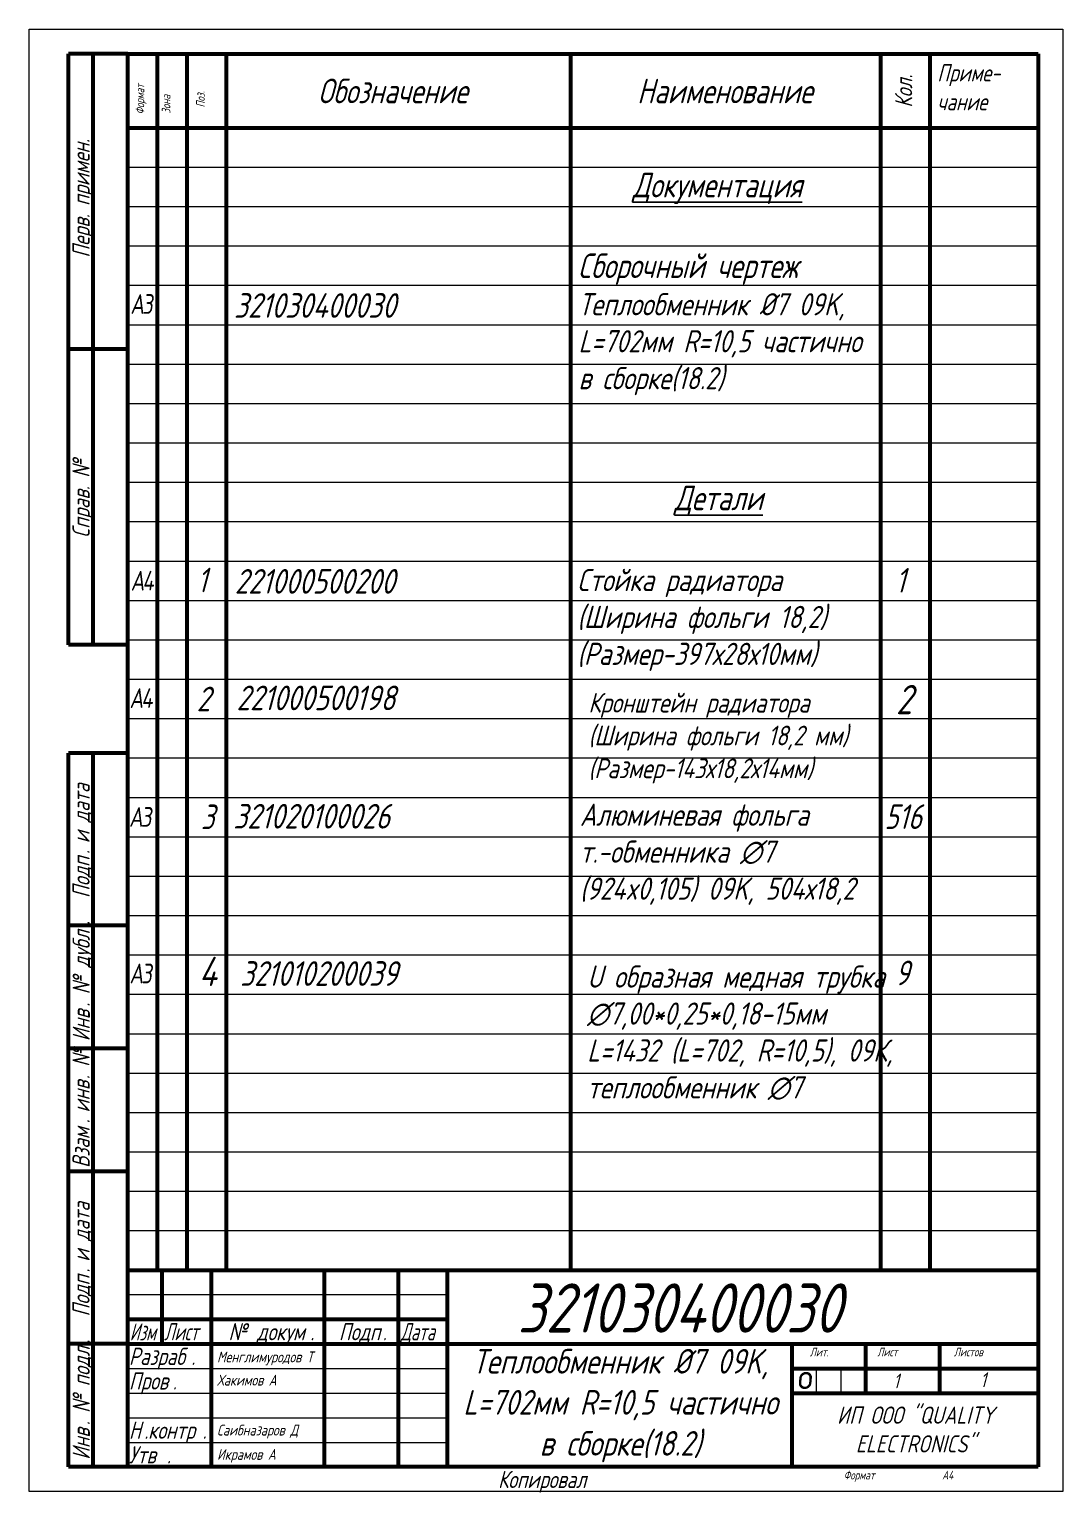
# Model space of a CAD drawing. Header units: millimetres. Extents: x 937859 to 970574, y 987894 to 996517.
# Drawn here: x 961111 to 961531, y 990581 to 991175 of the extents above; entities that cross this region are included whole.
import ezdxf

# ---------------------------------------------------------------- set-up
doc = ezdxf.new("R2010")
doc.units = ezdxf.units.MM
doc.header["$LTSCALE"] = 0.5
doc.linetypes.add('K5LT_BASIC', pattern=[0])
doc.linetypes.add('K5LT_THIN', pattern=[0])
doc.styles.add('KTEXTSTYLE', font='GOST_A.TTF', dxfattribs={"width": 0.96, "oblique": 15, "height": 8})
doc.styles.get("Standard").update_dxf_attribs({"font": 'GOST_A.TTF', "oblique": 15})
doc.styles.add('Table text', font='GOST_A.TTF', dxfattribs={"oblique": 15, "height": 2.8})

msp = doc.modelspace()

# ---------------------------------------------------------------- linework, layer by layer
at = {"linetype": 'K5LT_THIN', "lineweight": 18}
for p, q in [((961110.654, 991175.199), (961530.654, 991175.199)), ((961110.654, 990581.199), (961110.654, 991175.199)), ((961530.654, 991175.199), (961530.654, 990581.199)), ((961150.654, 991119.199), (961162.654, 991119.199)), ((961162.654, 991119.199), (961174.654, 991119.199)), ((961174.654, 991119.199), (961190.654, 991119.199)), ((961190.654, 991119.199), (961330.654, 991119.199)), ((961330.654, 991119.199), (961456.654, 991119.199)), ((961456.654, 991119.199), (961476.654, 991119.199)), ((961476.654, 991119.199), (961520.654, 991119.199)), ((961150.654, 991103.199), (961162.654, 991103.199)), ((961162.654, 991103.199), (961174.654, 991103.199)), ((961174.654, 991103.199), (961190.654, 991103.199)), ((961190.654, 991103.199), (961330.654, 991103.199)), ((961330.654, 991103.199), (961456.654, 991103.199)), ((961456.654, 991103.199), (961476.654, 991103.199)), ((961476.654, 991103.199), (961520.654, 991103.199)), ((961150.654, 991087.199), (961162.654, 991087.199)), ((961162.654, 991087.199), (961174.654, 991087.199)), ((961174.654, 991087.199), (961190.654, 991087.199)), ((961190.654, 991087.199), (961330.654, 991087.199)), ((961330.654, 991087.199), (961456.654, 991087.199)), ((961456.654, 991087.199), (961476.654, 991087.199)), ((961476.654, 991087.199), (961520.654, 991087.199)), ((961150.654, 991071.199), (961162.654, 991071.199)), ((961162.654, 991071.199), (961174.654, 991071.199)), ((961174.654, 991071.199), (961190.654, 991071.199)), ((961190.654, 991071.199), (961330.654, 991071.199)), ((961330.654, 991071.199), (961456.654, 991071.199)), ((961456.654, 991071.199), (961476.654, 991071.199)), ((961476.654, 991071.199), (961520.654, 991071.199)), ((961150.654, 991055.199), (961162.654, 991055.199)), ((961162.654, 991055.199), (961174.654, 991055.199)), ((961174.654, 991055.199), (961190.654, 991055.199)), ((961190.654, 991055.199), (961330.654, 991055.199)), ((961330.654, 991055.199), (961456.654, 991055.199)), ((961456.654, 991055.199), (961476.654, 991055.199)), ((961476.654, 991055.199), (961520.654, 991055.199)), ((961150.654, 991039.199), (961162.654, 991039.199)), ((961162.654, 991039.199), (961174.654, 991039.199)), ((961174.654, 991039.199), (961190.654, 991039.199)), ((961190.654, 991039.199), (961330.654, 991039.199)), ((961330.654, 991039.199), (961456.654, 991039.199)), ((961456.654, 991039.199), (961476.654, 991039.199)), ((961476.654, 991039.199), (961520.654, 991039.199)), ((961150.654, 991023.199), (961162.654, 991023.199)), ((961162.654, 991023.199), (961174.654, 991023.199)), ((961174.654, 991023.199), (961190.654, 991023.199)), ((961190.654, 991023.199), (961330.654, 991023.199)), ((961330.654, 991023.199), (961456.654, 991023.199)), ((961456.654, 991023.199), (961476.654, 991023.199)), ((961476.654, 991023.199), (961520.654, 991023.199)), ((961150.654, 991007.199), (961162.654, 991007.199)), ((961162.654, 991007.199), (961174.654, 991007.199)), ((961174.654, 991007.199), (961190.654, 991007.199)), ((961190.654, 991007.199), (961330.654, 991007.199)), ((961330.654, 991007.199), (961456.654, 991007.199)), ((961456.654, 991007.199), (961476.654, 991007.199)), ((961476.654, 991007.199), (961520.654, 991007.199)), ((961150.654, 990991.199), (961162.654, 990991.199)), ((961162.654, 990991.199), (961174.654, 990991.199)), ((961174.654, 990991.199), (961190.654, 990991.199)), ((961190.654, 990991.199), (961330.654, 990991.199)), ((961330.654, 990991.199), (961456.654, 990991.199)), ((961456.654, 990991.199), (961476.654, 990991.199)), ((961476.654, 990991.199), (961520.654, 990991.199)), ((961150.654, 990975.199), (961162.654, 990975.199)), ((961162.654, 990975.199), (961174.654, 990975.199)), ((961174.654, 990975.199), (961190.654, 990975.199)), ((961190.654, 990975.199), (961330.654, 990975.199)), ((961330.654, 990975.199), (961456.654, 990975.199)), ((961456.654, 990975.199), (961476.654, 990975.199)), ((961476.654, 990975.199), (961520.654, 990975.199)), ((961150.654, 990959.199), (961162.654, 990959.199)), ((961162.654, 990959.199), (961174.654, 990959.199)), ((961174.654, 990959.199), (961190.654, 990959.199)), ((961190.654, 990959.199), (961330.654, 990959.199)), ((961330.654, 990959.199), (961456.654, 990959.199)), ((961456.654, 990959.199), (961476.654, 990959.199)), ((961476.654, 990959.199), (961520.654, 990959.199)), ((961150.654, 990943.199), (961162.654, 990943.199)), ((961162.654, 990943.199), (961174.654, 990943.199)), ((961174.654, 990943.199), (961190.654, 990943.199)), ((961190.654, 990943.199), (961330.654, 990943.199)), ((961330.654, 990943.199), (961456.654, 990943.199)), ((961456.654, 990943.199), (961476.654, 990943.199)), ((961476.654, 990943.199), (961520.654, 990943.199)), ((961150.654, 990927.199), (961162.654, 990927.199)), ((961162.654, 990927.199), (961174.654, 990927.199)), ((961174.654, 990927.199), (961190.654, 990927.199)), ((961190.654, 990927.199), (961330.654, 990927.199)), ((961330.654, 990927.199), (961456.654, 990927.199)), ((961456.654, 990927.199), (961476.654, 990927.199)), ((961476.654, 990927.199), (961520.654, 990927.199)), ((961150.654, 990911.199), (961162.654, 990911.199)), ((961162.654, 990911.199), (961174.654, 990911.199)), ((961174.654, 990911.199), (961190.654, 990911.199)), ((961190.654, 990911.199), (961330.654, 990911.199)), ((961330.654, 990911.199), (961456.654, 990911.199)), ((961456.654, 990911.199), (961476.654, 990911.199)), ((961476.654, 990911.199), (961520.654, 990911.199)), ((961150.654, 990895.199), (961162.654, 990895.199)), ((961162.654, 990895.199), (961174.654, 990895.199)), ((961174.654, 990895.199), (961190.654, 990895.199)), ((961190.654, 990895.199), (961330.654, 990895.199)), ((961330.654, 990895.199), (961456.654, 990895.199)), ((961456.654, 990895.199), (961476.654, 990895.199)), ((961476.654, 990895.199), (961520.654, 990895.199)), ((961150.654, 990879.199), (961162.654, 990879.199)), ((961162.654, 990879.199), (961174.654, 990879.199)), ((961174.654, 990879.199), (961190.654, 990879.199)), ((961190.654, 990879.199), (961330.654, 990879.199)), ((961330.654, 990879.199), (961456.654, 990879.199)), ((961456.654, 990879.199), (961476.654, 990879.199)), ((961476.654, 990879.199), (961520.654, 990879.199)), ((961150.654, 990863.199), (961162.654, 990863.199)), ((961162.654, 990863.199), (961174.654, 990863.199)), ((961174.654, 990863.199), (961190.654, 990863.199)), ((961190.654, 990863.199), (961330.654, 990863.199)), ((961330.654, 990863.199), (961456.654, 990863.199)), ((961456.654, 990863.199), (961476.654, 990863.199)), ((961476.654, 990863.199), (961520.654, 990863.199)), ((961150.654, 990847.199), (961162.654, 990847.199)), ((961162.654, 990847.199), (961174.654, 990847.199)), ((961174.654, 990847.199), (961190.654, 990847.199)), ((961190.654, 990847.199), (961330.654, 990847.199)), ((961330.654, 990847.199), (961456.654, 990847.199)), ((961456.654, 990847.199), (961476.654, 990847.199)), ((961476.654, 990847.199), (961520.654, 990847.199)), ((961150.654, 990831.199), (961162.654, 990831.199)), ((961162.654, 990831.199), (961174.654, 990831.199)), ((961174.654, 990831.199), (961190.654, 990831.199)), ((961190.654, 990831.199), (961330.654, 990831.199)), ((961330.654, 990831.199), (961456.654, 990831.199)), ((961456.654, 990831.199), (961476.654, 990831.199)), ((961476.654, 990831.199), (961520.654, 990831.199)), ((961150.654, 990815.199), (961162.654, 990815.199)), ((961162.654, 990815.199), (961174.654, 990815.199)), ((961174.654, 990815.199), (961190.654, 990815.199)), ((961190.654, 990815.199), (961330.654, 990815.199)), ((961330.654, 990815.199), (961456.654, 990815.199)), ((961456.654, 990815.199), (961476.654, 990815.199)), ((961476.654, 990815.199), (961520.654, 990815.199)), ((961150.654, 990799.199), (961162.654, 990799.199)), ((961162.654, 990799.199), (961174.654, 990799.199)), ((961174.654, 990799.199), (961190.654, 990799.199)), ((961190.654, 990799.199), (961330.654, 990799.199)), ((961330.654, 990799.199), (961456.654, 990799.199)), ((961456.654, 990799.199), (961476.654, 990799.199)), ((961476.654, 990799.199), (961520.654, 990799.199)), ((961150.654, 990783.199), (961162.654, 990783.199)), ((961162.654, 990783.199), (961174.654, 990783.199)), ((961174.654, 990783.199), (961190.654, 990783.199)), ((961190.654, 990783.199), (961330.654, 990783.199)), ((961330.654, 990783.199), (961456.654, 990783.199)), ((961456.654, 990783.199), (961476.654, 990783.199)), ((961476.654, 990783.199), (961520.654, 990783.199)), ((961150.654, 990767.199), (961162.654, 990767.199)), ((961162.654, 990767.199), (961174.654, 990767.199)), ((961174.654, 990767.199), (961190.654, 990767.199)), ((961190.654, 990767.199), (961330.654, 990767.199)), ((961330.654, 990767.199), (961456.654, 990767.199)), ((961456.654, 990767.199), (961476.654, 990767.199)), ((961476.654, 990767.199), (961520.654, 990767.199)), ((961150.654, 990751.199), (961162.654, 990751.199)), ((961162.654, 990751.199), (961174.654, 990751.199)), ((961174.654, 990751.199), (961190.654, 990751.199)), ((961190.654, 990751.199), (961330.654, 990751.199)), ((961330.654, 990751.199), (961456.654, 990751.199)), ((961456.654, 990751.199), (961476.654, 990751.199)), ((961476.654, 990751.199), (961520.654, 990751.199)), ((961150.654, 990735.199), (961162.654, 990735.199)), ((961162.654, 990735.199), (961174.654, 990735.199)), ((961174.654, 990735.199), (961190.654, 990735.199)), ((961190.654, 990735.199), (961330.654, 990735.199)), ((961330.654, 990735.199), (961456.654, 990735.199)), ((961456.654, 990735.199), (961476.654, 990735.199)), ((961476.654, 990735.199), (961520.654, 990735.199)), ((961150.654, 990719.199), (961162.654, 990719.199)), ((961162.654, 990719.199), (961174.654, 990719.199)), ((961174.654, 990719.199), (961190.654, 990719.199)), ((961190.654, 990719.199), (961330.654, 990719.199)), ((961330.654, 990719.199), (961456.654, 990719.199)), ((961456.654, 990719.199), (961476.654, 990719.199)), ((961476.654, 990719.199), (961520.654, 990719.199)), ((961150.654, 990703.199), (961162.654, 990703.199)), ((961162.654, 990703.199), (961174.654, 990703.199)), ((961174.654, 990703.199), (961190.654, 990703.199)), ((961190.654, 990703.199), (961330.654, 990703.199)), ((961330.654, 990703.199), (961456.654, 990703.199)), ((961456.654, 990703.199), (961476.654, 990703.199)), ((961476.654, 990703.199), (961520.654, 990703.199)), ((961150.654, 990687.199), (961162.654, 990687.199)), ((961162.654, 990687.199), (961174.654, 990687.199)), ((961174.654, 990687.199), (961190.654, 990687.199)), ((961190.654, 990687.199), (961330.654, 990687.199)), ((961330.654, 990687.199), (961456.654, 990687.199)), ((961456.654, 990687.199), (961476.654, 990687.199)), ((961476.654, 990687.199), (961520.654, 990687.199)), ((961150.654, 990671.199), (961162.654, 990671.199)), ((961162.654, 990671.199), (961174.654, 990671.199)), ((961174.654, 990671.199), (961190.654, 990671.199)), ((961190.654, 990671.199), (961330.654, 990671.199)), ((961330.654, 990671.199), (961456.654, 990671.199)), ((961456.654, 990671.199), (961476.654, 990671.199)), ((961476.654, 990671.199), (961520.654, 990671.199)), ((961150.654, 990661.199), (961280.654, 990661.199)), ((961150.654, 990631.199), (961184.654, 990631.199)), ((961184.654, 990631.199), (961230.654, 990631.199)), ((961230.654, 990631.199), (961260.654, 990631.199)), ((961260.654, 990631.199), (961280.654, 990631.199)), ((961430.583, 990621.199), (961430.583, 990631.199)), ((961440.618, 990621.199), (961440.618, 990631.199)), ((961150.654, 990621.199), (961184.654, 990621.199)), ((961184.654, 990621.199), (961230.654, 990621.199)), ((961230.654, 990621.199), (961260.654, 990621.199)), ((961260.654, 990621.199), (961280.654, 990621.199)), ((961150.654, 990611.199), (961280.654, 990611.199)), ((961150.654, 990601.199), (961280.654, 990601.199)), ((961530.654, 990581.199), (961110.654, 990581.199))]:
    msp.add_line(p, q, dxfattribs=at)
at = {"linetype": 'K5LT_BASIC', "lineweight": 60}
for p, q in [((961126.654, 990925.199), (961126.654, 991165.199)), ((961150.654, 991165.199), (961126.654, 991165.199)), ((961136.654, 990925.199), (961136.654, 991165.199)), ((961150.654, 991165.199), (961520.654, 991165.199)), ((961150.654, 990591.199), (961150.654, 991165.199)), ((961162.654, 991165.199), (961162.654, 991135.199)), ((961174.654, 991165.199), (961174.654, 991135.199)), ((961190.654, 991165.199), (961190.654, 991135.199)), ((961330.654, 991165.199), (961330.654, 991135.199)), ((961456.654, 991165.199), (961456.654, 991135.199)), ((961476.654, 991165.199), (961476.654, 991135.199)), ((961520.654, 991165.199), (961520.654, 990591.199)), ((961150.654, 991135.199), (961520.654, 991135.199)), ((961162.654, 991135.199), (961162.654, 991119.199)), ((961174.654, 991135.199), (961174.654, 991119.199)), ((961190.654, 991135.199), (961190.654, 991119.199)), ((961330.654, 991135.199), (961330.654, 991119.199)), ((961456.654, 991135.199), (961456.654, 991119.199)), ((961476.654, 991135.199), (961476.654, 991119.199)), ((961162.654, 991119.199), (961162.654, 991103.199)), ((961174.654, 991119.199), (961174.654, 991103.199)), ((961190.654, 991119.199), (961190.654, 991103.199)), ((961330.654, 991119.199), (961330.654, 991103.199)), ((961456.654, 991119.199), (961456.654, 991103.199)), ((961476.654, 991119.199), (961476.654, 991103.199)), ((961162.654, 991103.199), (961162.654, 991087.199)), ((961174.654, 991103.199), (961174.654, 991087.199)), ((961190.654, 991103.199), (961190.654, 991087.199)), ((961330.654, 991103.199), (961330.654, 991087.199)), ((961456.654, 991103.199), (961456.654, 991087.199)), ((961476.654, 991103.199), (961476.654, 991087.199)), ((961162.654, 991087.199), (961162.654, 991071.199)), ((961174.654, 991087.199), (961174.654, 991071.199)), ((961190.654, 991087.199), (961190.654, 991071.199)), ((961330.654, 991087.199), (961330.654, 991071.199)), ((961456.654, 991087.199), (961456.654, 991071.199)), ((961476.654, 991087.199), (961476.654, 991071.199)), ((961162.654, 991071.199), (961162.654, 991055.199)), ((961174.654, 991071.199), (961174.654, 991055.199)), ((961190.654, 991071.199), (961190.654, 991055.199)), ((961330.654, 991071.199), (961330.654, 991055.199)), ((961456.654, 991071.199), (961456.654, 991055.199)), ((961476.654, 991071.199), (961476.654, 991055.199)), ((961162.654, 991055.199), (961162.654, 991039.199)), ((961174.654, 991055.199), (961174.654, 991039.199)), ((961190.654, 991055.199), (961190.654, 991039.199)), ((961330.654, 991055.199), (961330.654, 991039.199)), ((961456.654, 991055.199), (961456.654, 991039.199)), ((961476.654, 991055.199), (961476.654, 991039.199)), ((961150.654, 991045.199), (961126.654, 991045.199)), ((961162.654, 991039.199), (961162.654, 991023.199)), ((961174.654, 991039.199), (961174.654, 991023.199)), ((961190.654, 991039.199), (961190.654, 991023.199)), ((961330.654, 991039.199), (961330.654, 991023.199)), ((961456.654, 991039.199), (961456.654, 991023.199)), ((961476.654, 991039.199), (961476.654, 991023.199)), ((961162.654, 991023.199), (961162.654, 991007.199)), ((961174.654, 991023.199), (961174.654, 991007.199)), ((961190.654, 991023.199), (961190.654, 991007.199)), ((961330.654, 991023.199), (961330.654, 991007.199)), ((961456.654, 991023.199), (961456.654, 991007.199)), ((961476.654, 991023.199), (961476.654, 991007.199)), ((961162.654, 991007.199), (961162.654, 990991.199)), ((961174.654, 991007.199), (961174.654, 990991.199)), ((961190.654, 991007.199), (961190.654, 990991.199)), ((961330.654, 991007.199), (961330.654, 990991.199)), ((961456.654, 991007.199), (961456.654, 990991.199)), ((961476.654, 991007.199), (961476.654, 990991.199)), ((961162.654, 990991.199), (961162.654, 990975.199)), ((961174.654, 990991.199), (961174.654, 990975.199)), ((961190.654, 990991.199), (961190.654, 990975.199)), ((961330.654, 990991.199), (961330.654, 990975.199)), ((961456.654, 990991.199), (961456.654, 990975.199)), ((961476.654, 990991.199), (961476.654, 990975.199)), ((961162.654, 990975.199), (961162.654, 990959.199)), ((961174.654, 990975.199), (961174.654, 990959.199)), ((961190.654, 990975.199), (961190.654, 990959.199)), ((961330.654, 990975.199), (961330.654, 990959.199)), ((961456.654, 990975.199), (961456.654, 990959.199)), ((961476.654, 990975.199), (961476.654, 990959.199)), ((961162.654, 990959.199), (961162.654, 990943.199)), ((961174.654, 990959.199), (961174.654, 990943.199)), ((961190.654, 990959.199), (961190.654, 990943.199)), ((961330.654, 990959.199), (961330.654, 990943.199)), ((961456.654, 990959.199), (961456.654, 990943.199)), ((961476.654, 990959.199), (961476.654, 990943.199)), ((961162.654, 990943.199), (961162.654, 990927.199)), ((961174.654, 990943.199), (961174.654, 990927.199)), ((961190.654, 990943.199), (961190.654, 990927.199)), ((961330.654, 990943.199), (961330.654, 990927.199)), ((961456.654, 990943.199), (961456.654, 990927.199)), ((961476.654, 990943.199), (961476.654, 990927.199)), ((961150.654, 990925.199), (961126.654, 990925.199)), ((961162.654, 990927.199), (961162.654, 990911.199)), ((961174.654, 990927.199), (961174.654, 990911.199)), ((961190.654, 990927.199), (961190.654, 990911.199)), ((961330.654, 990927.199), (961330.654, 990911.199)), ((961456.654, 990927.199), (961456.654, 990911.199)), ((961476.654, 990927.199), (961476.654, 990911.199)), ((961162.654, 990911.199), (961162.654, 990895.199)), ((961174.654, 990911.199), (961174.654, 990895.199)), ((961190.654, 990911.199), (961190.654, 990895.199)), ((961330.654, 990911.199), (961330.654, 990895.199)), ((961456.654, 990911.199), (961456.654, 990895.199)), ((961476.654, 990911.199), (961476.654, 990895.199)), ((961162.654, 990895.199), (961162.654, 990879.199)), ((961174.654, 990895.199), (961174.654, 990879.199)), ((961190.654, 990895.199), (961190.654, 990879.199)), ((961330.654, 990895.199), (961330.654, 990879.199)), ((961456.654, 990895.199), (961456.654, 990879.199)), ((961476.654, 990895.199), (961476.654, 990879.199)), ((961126.654, 990591.199), (961126.654, 990881.199)), ((961150.654, 990881.199), (961126.654, 990881.199)), ((961136.654, 990591.199), (961136.654, 990881.199)), ((961162.654, 990879.199), (961162.654, 990863.199)), ((961174.654, 990879.199), (961174.654, 990863.199)), ((961190.654, 990879.199), (961190.654, 990863.199)), ((961330.654, 990879.199), (961330.654, 990863.199)), ((961456.654, 990879.199), (961456.654, 990863.199)), ((961476.654, 990879.199), (961476.654, 990863.199)), ((961162.654, 990863.199), (961162.654, 990847.199)), ((961174.654, 990863.199), (961174.654, 990847.199)), ((961190.654, 990863.199), (961190.654, 990847.199)), ((961330.654, 990863.199), (961330.654, 990847.199)), ((961456.654, 990863.199), (961456.654, 990847.199)), ((961476.654, 990863.199), (961476.654, 990847.199)), ((961162.654, 990847.199), (961162.654, 990831.199)), ((961174.654, 990847.199), (961174.654, 990831.199)), ((961190.654, 990847.199), (961190.654, 990831.199)), ((961330.654, 990847.199), (961330.654, 990831.199)), ((961456.654, 990847.199), (961456.654, 990831.199)), ((961476.654, 990847.199), (961476.654, 990831.199)), ((961162.654, 990831.199), (961162.654, 990815.199)), ((961174.654, 990831.199), (961174.654, 990815.199)), ((961190.654, 990831.199), (961190.654, 990815.199)), ((961330.654, 990831.199), (961330.654, 990815.199)), ((961456.654, 990831.199), (961456.654, 990815.199)), ((961476.654, 990831.199), (961476.654, 990815.199)), ((961162.654, 990815.199), (961162.654, 990799.199)), ((961174.654, 990815.199), (961174.654, 990799.199)), ((961190.654, 990815.199), (961190.654, 990799.199)), ((961330.654, 990815.199), (961330.654, 990799.199)), ((961456.654, 990815.199), (961456.654, 990799.199)), ((961476.654, 990815.199), (961476.654, 990799.199)), ((961150.654, 990811.199), (961126.654, 990811.199)), ((961162.654, 990799.199), (961162.654, 990783.199)), ((961174.654, 990799.199), (961174.654, 990783.199)), ((961190.654, 990799.199), (961190.654, 990783.199)), ((961330.654, 990799.199), (961330.654, 990783.199)), ((961456.654, 990799.199), (961456.654, 990783.199)), ((961476.654, 990799.199), (961476.654, 990783.199)), ((961162.654, 990783.199), (961162.654, 990767.199)), ((961174.654, 990783.199), (961174.654, 990767.199)), ((961190.654, 990783.199), (961190.654, 990767.199)), ((961330.654, 990783.199), (961330.654, 990767.199)), ((961456.654, 990783.199), (961456.654, 990767.199)), ((961476.654, 990783.199), (961476.654, 990767.199)), ((961162.654, 990767.199), (961162.654, 990751.199)), ((961174.654, 990767.199), (961174.654, 990751.199)), ((961190.654, 990767.199), (961190.654, 990751.199)), ((961330.654, 990767.199), (961330.654, 990751.199)), ((961456.654, 990767.199), (961456.654, 990751.199)), ((961476.654, 990767.199), (961476.654, 990751.199)), ((961150.654, 990761.199), (961126.654, 990761.199)), ((961162.654, 990751.199), (961162.654, 990735.199)), ((961174.654, 990751.199), (961174.654, 990735.199)), ((961190.654, 990751.199), (961190.654, 990735.199)), ((961330.654, 990751.199), (961330.654, 990735.199)), ((961456.654, 990751.199), (961456.654, 990735.199)), ((961476.654, 990751.199), (961476.654, 990735.199)), ((961162.654, 990735.199), (961162.654, 990719.199)), ((961174.654, 990735.199), (961174.654, 990719.199)), ((961190.654, 990735.199), (961190.654, 990719.199)), ((961330.654, 990735.199), (961330.654, 990719.199)), ((961456.654, 990735.199), (961456.654, 990719.199)), ((961476.654, 990735.199), (961476.654, 990719.199)), ((961162.654, 990719.199), (961162.654, 990703.199)), ((961174.654, 990719.199), (961174.654, 990703.199)), ((961190.654, 990719.199), (961190.654, 990703.199)), ((961330.654, 990719.199), (961330.654, 990703.199)), ((961456.654, 990719.199), (961456.654, 990703.199)), ((961476.654, 990719.199), (961476.654, 990703.199)), ((961150.654, 990711.199), (961126.654, 990711.199)), ((961162.654, 990703.199), (961162.654, 990687.199)), ((961174.654, 990703.199), (961174.654, 990687.199)), ((961190.654, 990703.199), (961190.654, 990687.199)), ((961330.654, 990703.199), (961330.654, 990687.199)), ((961456.654, 990703.199), (961456.654, 990687.199)), ((961476.654, 990703.199), (961476.654, 990687.199)), ((961162.654, 990687.199), (961162.654, 990671.199)), ((961174.654, 990687.199), (961174.654, 990671.199)), ((961190.654, 990687.199), (961190.654, 990671.199)), ((961330.654, 990687.199), (961330.654, 990671.199)), ((961456.654, 990687.199), (961456.654, 990671.199)), ((961476.654, 990687.199), (961476.654, 990671.199)), ((961150.654, 990671.199), (961520.654, 990671.199)), ((961150.654, 990591.199), (961150.654, 990671.199)), ((961164.654, 990641.199), (961164.654, 990671.199)), ((961184.654, 990621.199), (961184.654, 990671.199)), ((961230.654, 990621.199), (961230.654, 990671.199)), ((961260.654, 990621.199), (961260.654, 990671.199)), ((961280.654, 990591.199), (961280.654, 990671.199)), ((961150.654, 990651.199), (961164.654, 990651.199)), ((961164.654, 990651.199), (961184.654, 990651.199)), ((961184.654, 990651.199), (961230.654, 990651.199)), ((961230.654, 990651.199), (961260.654, 990651.199)), ((961260.654, 990651.199), (961280.654, 990651.199)), ((961150.654, 990641.199), (961126.654, 990641.199)), ((961150.654, 990641.199), (961164.654, 990641.199)), ((961164.654, 990641.199), (961184.654, 990641.199)), ((961184.654, 990641.199), (961230.654, 990641.199)), ((961230.654, 990641.199), (961260.654, 990641.199)), ((961260.654, 990641.199), (961280.654, 990641.199)), ((961280.654, 990641.199), (961520.654, 990641.199)), ((961420.654, 990591.199), (961420.654, 990641.199)), ((961450.654, 990621.199), (961450.654, 990641.199)), ((961480.654, 990621.199), (961480.654, 990641.199)), ((961420.654, 990631.199), (961450.654, 990631.199)), ((961450.654, 990631.199), (961520.654, 990631.199)), ((961184.654, 990591.199), (961184.654, 990621.199)), ((961230.654, 990591.199), (961230.654, 990621.199)), ((961260.654, 990591.199), (961260.654, 990621.199)), ((961420.654, 990621.199), (961430.583, 990621.199)), ((961430.583, 990621.199), (961440.618, 990621.199)), ((961440.618, 990621.199), (961450.654, 990621.199)), ((961450.654, 990621.199), (961480.654, 990621.199)), ((961480.654, 990621.199), (961520.654, 990621.199)), ((961150.654, 990591.199), (961126.654, 990591.199)), ((961520.654, 990591.199), (961150.654, 990591.199))]:
    msp.add_line(p, q, dxfattribs=at)

# ---------------------------------------------------------------- texts
at = {"style": 'KTEXTSTYLE', "oblique": 15, "width": 0.965}
for s, p in [('и дата', (961135.205, 990844.601)), ('. ', (961135.205, 990840.121)), ('Подп', (961135.205, 990822.31)), ('.', (961135.275, 990811.314)), ('дубл', (961135.275, 990793.986)), ('. № ', (961135.275, 990778.106)), ('Инв', (961135.275, 990764.14)), ('. №', (961135.205, 990748.676)), ('инв', (961135.205, 990735.212)), ('Взам', (961135.205, 990712.68)), ('. ', (961135.205, 990730.733)), ('и дата', (961135.205, 990674.601)), ('Подп', (961135.205, 990652.31)), ('. ', (961135.205, 990670.121)), ('подл', (961135.275, 990623.986)), ('.', (961135.275, 990641.314)), ('. № ', (961135.275, 990608.106)), ('Инв', (961135.275, 990594.14))]:
    msp.add_text(s, height=7, rotation=90.000003, dxfattribs=at).set_placement(p)
at = {"style": 'KTEXTSTYLE', "oblique": 15}
for s, width, p in [('Изм', 0.797, (961151.475, 990642.578)), ('Лист', 0.816, (961165.447, 990642.648)), ('№ ', 0.965, (961191.613, 990642.648)), ('докум', 0.965, (961203.147, 990642.648)), ('Подп', 0.965, (961236.466, 990642.648)), ('Дата', 0.816, (961261.574, 990642.643)), ('Разраб', 0.965, (961151.171, 990632.648)), ('.', 0.797, (961163.54, 990642.578)), ('.', 0.965, (961224.821, 990642.648)), ('.', 0.965, (961254.277, 990642.648)), ('.', 0.965, (961176.466, 990632.648)), ('Пров', 0.965, (961151.171, 990622.648)), ('.', 0.965, (961168.982, 990622.648)), ('Н', 0.965, (961151.171, 990602.648)), ('контр', 0.965, (961158.976, 990602.648)), ('Утв', 0.965, (961151.171, 990592.648)), ('.', 0.965, (961157.393, 990602.648)), ('.', 0.965, (961181.079, 990602.648)), ('.', 0.965, (961166.567, 990592.648)), ('Копировал', 0.965, (961301.171, 990582.643))]:
    msp.add_text(s, height=7, dxfattribs=dict(at, width=width)).set_placement(p)
at = {"attachment_point": 1, "style": 'KTEXTSTYLE'}
for s, insert, char_height, width in [('{\\Q15;\\W0.965;Приме-}', (961479.654, 991160.997), 7, 45.10717), ('{\\Q15;\\W0.965;Обозначение}', (961228.01, 991155.133), 10, 90.64879), ('{\\Q15;\\W0.965;Наименование}', (961357.702, 991155.133), 10, 64.65555), ('{\\Q15;\\W0.965;чание}', (961479.654, 991149.268), 7, 50.46796), ('{\\Q15;\\W0.965;\\LДокументация}', (961355.85, 991116.908), 10, 73.33507), ('{\\Q15;\\W0.965;Сборочный чертеж}', (961333.654, 991084.133), 10, 148.01606), ('{\\Q15;\\W0.965;\\LДетали}', (961372.817, 990989.841), 10, 40.88115), ('{\\Q15;\\W0.965;1}', (961178.944, 990956.481), 10, 32.41351), ('{\\Q15;\\W0.965;1}', (961497.157, 990629.633), 6, 4.53165)]:
    msp.add_mtext(s, dxfattribs=dict(at, insert=insert, char_height=char_height, width=width))
at = {"char_height": 5, "attachment_point": 1, "rotation": 90, "style": 'KTEXTSTYLE'}
for s, insert in [('\\H3.5;\\W0.965;\\Q15;\\Q15;\\W0.946;Формат', (961153.888, 991140.615)), ('\\H3.5;\\W0.965;\\Q15;\\Q15;Зона', (961164.5, 991140.893)), ('\\H3.5;\\W0.965;\\Q15;\\Q15;Поз.', (961178.5, 991143.439))]:
    msp.add_mtext(s, dxfattribs=dict(at, insert=insert))
at = {"char_height": 7, "attachment_point": 1, "style": 'KTEXTSTYLE'}
for s, insert, width, rotation in [('{\\Q15;\\W0.965;Кол.}', (961462.5, 991143.347), 23.47075, 90), ('{\\Q15;\\W0.965;Перв. примен.}', (961128.2, 991082.419), 79.52135, 90.000003), ('{\\Q15;\\W0.965;Справ. №}', (961128.2, 990968.646), 58.18247, 90.000003)]:
    msp.add_mtext(s, dxfattribs=dict(at, insert=insert, width=width, rotation=rotation))
at = {"attachment_point": 1, "style": 'KTEXTSTYLE'}
for s, insert, char_height in [('{\\Q9;\\W0.965;\\T0.75;А3}', (961151.729, 991067.598), 8), ('{\\Q9;\\W0.965;\\T0.75;А4}', (961151.881, 990955.208), 8), ('{\\H2x;\\Q15;\\W0.965;1}', (961462.717, 990956.382), 5), ('{\\Q9;\\W0.965;\\T0.75;А4}', (961151.416, 990907.515), 8), ('{\\H2x;\\Q15;\\W0.965;3}', (961180.368, 990860.282), 5), ('{\\H2x;\\Q15;\\W0.965;516}', (961458.199, 990860.36), 5), ('{\\Q9;\\W0.965;\\T0.75;А3}', (961151.215, 990859.249), 8), ('{\\Q9;\\W0.965;\\T0.75;А3}', (961151.392, 990795.647), 8), ('{\\H2x;\\Q15;\\W0.965;9}', (961462.517, 990796.891), 5), ('\\H3.5;\\W0.965;\\Q15;\\Q15;Лит.', (961427.875, 990639.653), 5), ('\\H3.5;\\W0.965;\\Q15;\\Q15;Лист', (961455.304, 990639.653), 5), ('\\H3.5;\\W0.965;\\Q15;\\Q15;Листов', (961486.415, 990639.653), 5), ('{\\Q15;\\W0.965;1}', (961461.796, 990629.174), 6), ('\\H3.5;\\W0.965;\\Q15;\\Q15;Формат', (961441.654, 990589.653), 5), ('\\H3.5;\\W0.965;\\Q15;\\Q15;A4', (961481.654, 990589.653), 5)]:
    msp.add_mtext(s, dxfattribs=dict(at, insert=insert, char_height=char_height))
at = {"lineweight": 25, "attachment_point": 1}
for s, width, gutter_width, insert, char_height in [('321030400030', 80.80972, 42.143, (961193.858, 991068.006), 10), ('Теплообменник %%C7 09K, L=702мм R=10,5 частично в сборке(18.2)        ', 121.05401, 42.143, (961333.859, 991067.984), 9), ('321030400030', 458.28124, 42.285, (961309.129, 990665.774), 20), ('\\pxqc;Теплообменник %%C7 09K, L=702мм R=10,5 частично в сборке(18.2)        ', 130, 42.285, (961285.892, 990639.139), 10)]:
    msp.add_mtext_dynamic_manual_height_columns(s, width=width, gutter_width=gutter_width, heights=[0], dxfattribs=dict(at, insert=insert, char_height=char_height))
at = {"attachment_point": 1}
for s, insert, char_height, width in [('221000500200', (961194.16, 990955.944), 10, 79.31347), ('Стойка радиатора (Ширина фольги 18,2) (Размер-397х28х10мм)', (961333.344, 990955.993), 9, 122.60175), ('221000500198', (961194.863, 990908.595), 10, 77.05597), ('Кронштейн радиатора  (Ширина фольги 18,2 мм) (Размер-143х18,2х14мм)', (961337.874, 990905.653), 8, 117.81463), ('321020100026', (961193.572, 990860.535), 10, 77.06347), ('Алюминевая фольга т.-обменника ∅7 (924x0,105) 09K, 504х18,2 ', (961334.431, 990860.64), 9, 123.23056), ('321010200039', (961196.349, 990796.634), 10, 76.31347), ('U образная медная трубка ∅7,00*0,25*0,18-15мм L=1432 (L=702, R=10,5), 09К, теплообменник ∅7', (961337.385, 990794.89), 9, 126)]:
    msp.add_mtext(s, dxfattribs=dict(at, insert=insert, char_height=char_height, width=width))
at = {"attachment_point": 1, "style": 'Table text'}
for s, width, insert, char_height in [('2', 3.95012, (961178.706, 990908.152), 10), ('2', 4.39678, (961462.881, 990908.879), 11.9), ('4', 3.95012, (961179.573, 990798.431), 11.9)]:
    msp.add_mtext_dynamic_manual_height_columns(s, width=width, gutter_width=13.929, heights=[0], dxfattribs=dict(at, insert=insert, char_height=char_height))
at = {"attachment_point": 1}
for s, width, gutter_width, insert, char_height in [('Менглимуродов Т', 55.59894, 1, (961186.981, 990638.105), 4.4), ('Хакимов А', 61.42968, 1, (961186.981, 990628.668), 4.4), ('{\\fGOST Common|b0|i0|c0|p34;\\Q5;o}', 5, 1, (961422.313, 990632.801), 10), ('\\pxqc;ИП ООО "QUALITY \\PELECTRONICS"', 126.37678, 0.187, (961407.643, 990615.759), 7), ('Саибназаров Д', 54.41751, 1, (961186.981, 990608.378), 4.4), ('Икрамов А', 56.63318, 1, (961186.981, 990598.503), 4.4)]:
    msp.add_mtext_dynamic_manual_height_columns(s, width=width, gutter_width=gutter_width, heights=[0], dxfattribs=dict(at, insert=insert, char_height=char_height))

doc.saveas('drawing.dxf')
